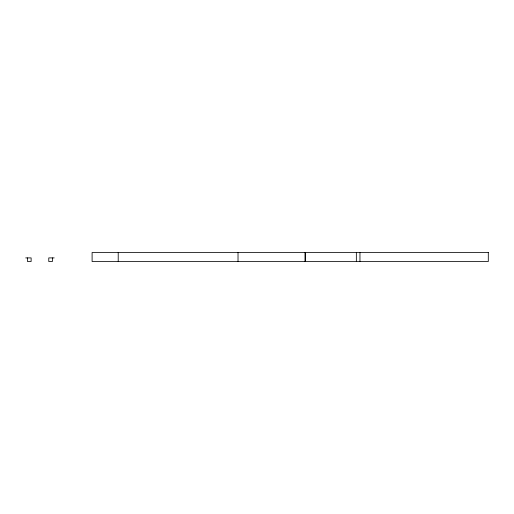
<?xml version="1.0" encoding="UTF-8"?>
<svg xmlns="http://www.w3.org/2000/svg" width="514" height="514" viewBox="0 0 514 514"><rect width="100%" height="100%" fill="white"/><g stroke="black" fill="none" stroke-linecap="round" stroke-linejoin="round"><path stroke-width="0.77" d="M25.7 257.906L31.123 257.906L31.123 261.523L27.505 261.523L27.505 257.906M54.195 257.906L48.772 257.906L48.772 261.523L52.389 261.523L52.389 257.906M359.961 252.477L359.961 261.523M356.35 252.477L356.35 261.523M305.284 252.477L305.284 261.523M305.104 252.477L305.104 261.523M238.021 252.477L238.021 261.523M118.214 252.477L118.214 261.523M488.3 252.477L92.102 252.477L92.102 261.523L488.3 261.523L488.3 252.477"/></g></svg>
